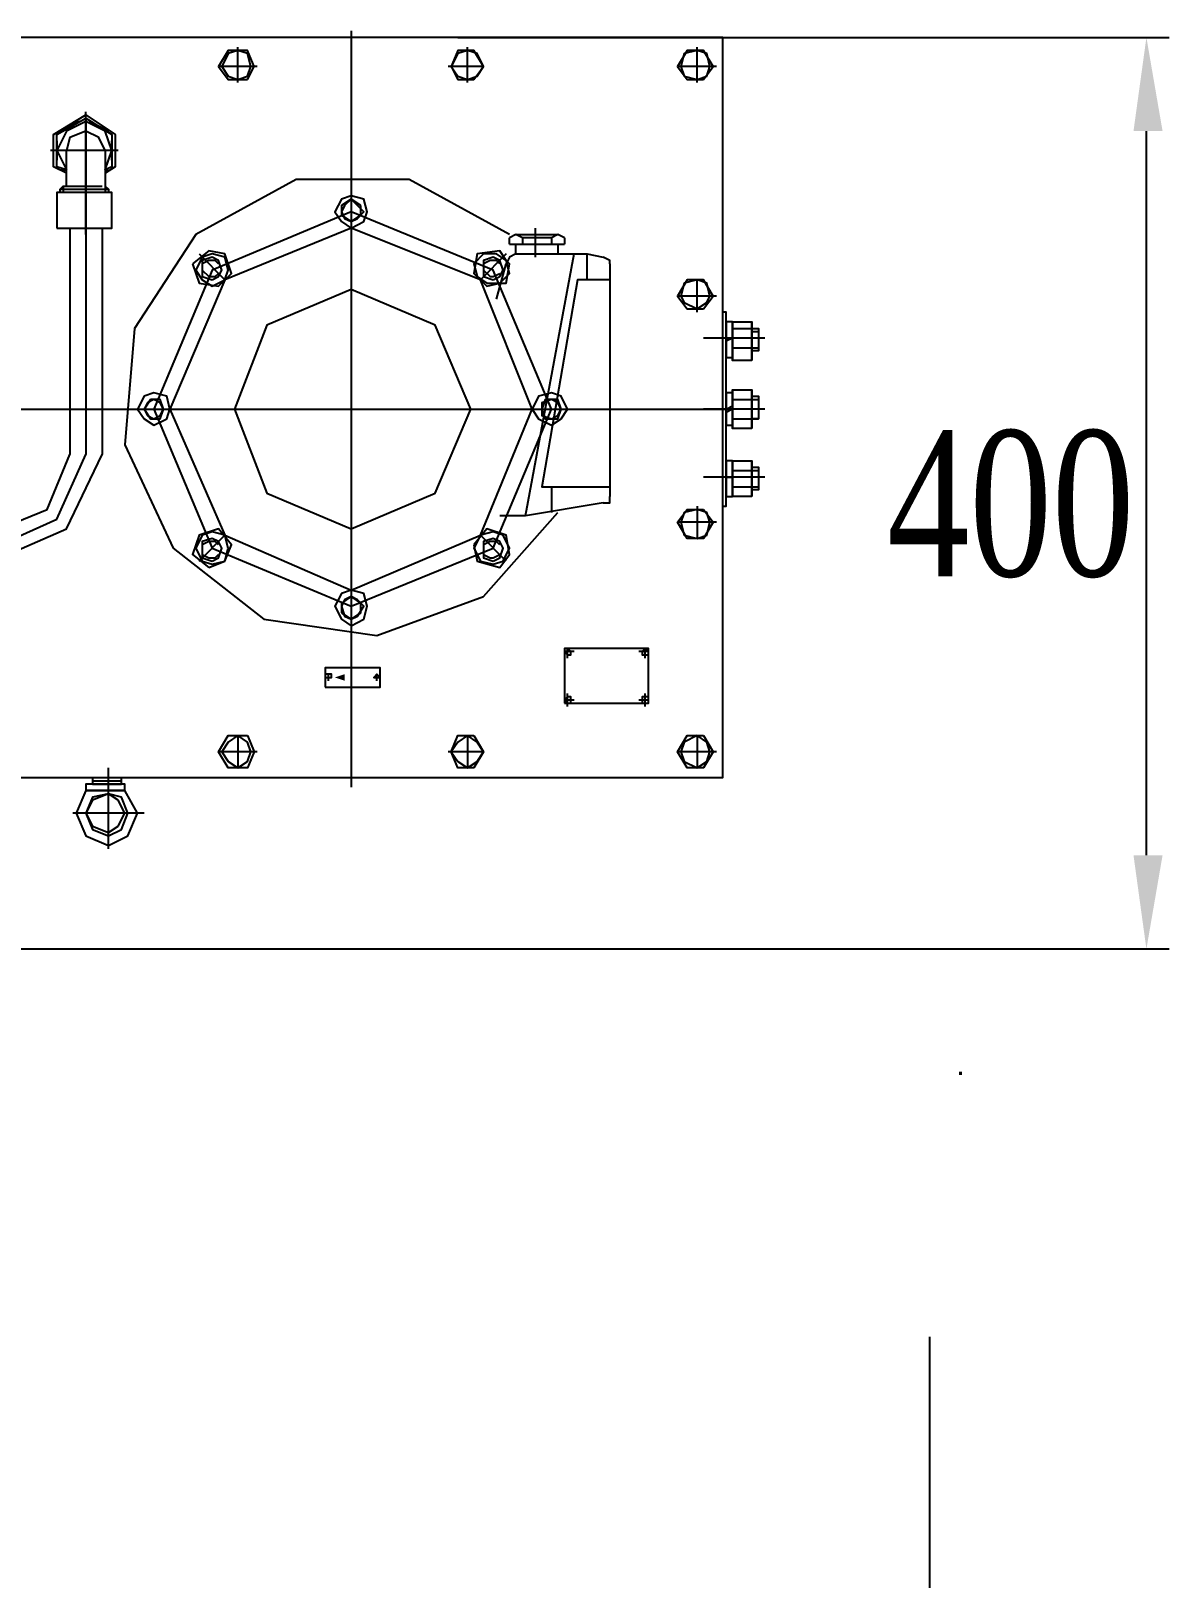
# Model space of a CAD drawing. Header units: inches. Extents: x -65 to 4788, y -4676 to 3369.
# Drawn here: x 2504 to 3065, y -1722 to -959 of the extents above; entities that cross this region are included whole.
import ezdxf

# ---------------------------------------------------------------- set-up
doc = ezdxf.new("R2010")
doc.units = ezdxf.units.IN
doc.header["$MEASUREMENT"] = 0
doc.layers.get('0').update_dxf_attribs({"color": 250, "linetype": 'CONTINUOUS', "lineweight": 100})
doc.styles.get("Standard").update_dxf_attribs({"font": 'times.ttf', "width": 0.75})

msp = doc.modelspace()

# ---------------------------------------------------------------- hatches: boundary and pattern name
at = {"lineweight": -2}
for points in [[(3047.21, -1008.14), (3061.55, -1008.14), (3053.58, -961.92)], [(2653.53, -1277.5), (2658.31, -1275.91), (2658.31, -1279.1)], [(3047.21, -1365.17), (3061.55, -1365.17), (3053.58, -1411.39)], [(2961.14, -1473.55), (2962.73, -1473.55), (2962.73, -1471.95), (2961.14, -1471.95)]]:
    msp.add_hatch(color=0, dxfattribs=at).paths.add_polyline_path(points)

# ---------------------------------------------------------------- linework, layer by layer
at = {"color": 0, "lineweight": -2}
for points in [[(2661.49, -958.73), (2661.49, -1331.69)], [(2424.01, -1326.91), (2844.79, -1326.91), (2844.79, -961.92), (2239.12, -961.92), (2239.12, -1020.89)], [(2610.49, -982.64), (2613.68, -976.26), (2610.49, -968.3), (2600.93, -968.3), (2596.15, -976.26), (2600.93, -982.64), (2610.49, -982.64)], [(2605.71, -982.64), (2610.49, -981.05), (2612.09, -976.26), (2610.49, -969.89), (2605.71, -968.3), (2600.93, -969.89), (2597.74, -976.26), (2600.93, -981.05), (2605.71, -982.64)], [(2605.71, -984.23), (2605.71, -966.7)], [(2722.06, -982.64), (2726.84, -976.26), (2722.06, -968.3), (2714.09, -968.3), (2710.9, -976.26), (2714.09, -982.64), (2722.06, -982.64)], [(2718.87, -982.64), (2723.66, -981.05), (2726.84, -976.26), (2723.66, -969.89), (2718.87, -968.3), (2714.09, -969.89), (2710.9, -976.26), (2714.09, -981.05), (2718.87, -982.64)], [(2714.09, -961.92), (3064.74, -961.92)], [(2714.09, -961.92), (2714.09, -961.92)], [(2718.87, -984.23), (2718.87, -966.7)], [(2835.23, -982.64), (2840.01, -976.26), (2835.23, -968.3), (2827.26, -968.3), (2822.47, -976.26), (2827.26, -982.64), (2835.23, -982.64)], [(2832.04, -982.64), (2836.82, -981.05), (2838.41, -976.26), (2836.82, -969.89), (2832.04, -968.3), (2825.66, -969.89), (2824.07, -976.26), (2825.66, -981.05), (2832.04, -982.64)], [(2832.04, -984.23), (2832.04, -966.7)], [(3053.58, -961.92), (3055.18, -961.92)], [(2615.27, -976.26), (2596.15, -976.26)], [(2726.84, -976.26), (2709.31, -976.26)], [(2841.6, -976.26), (2822.47, -976.26)], [(2530.8, -1059.15), (2530.8, -998.58)], [(2521.24, -1028.86), (2514.86, -1025.67), (2514.86, -1009.74), (2530.8, -1000.17), (2545.14, -1009.74), (2545.14, -1025.67), (2540.36, -1028.86)], [(2521.24, -1027.27), (2516.45, -1025.67), (2516.45, -1009.74), (2530.8, -1001.77), (2543.55, -1009.74), (2543.55, -1025.67), (2540.36, -1027.27)], [(2540.36, -1027.27), (2543.55, -1017.7), (2540.36, -1008.14), (2530.8, -1003.36), (2521.24, -1008.14), (2516.45, -1017.7), (2521.24, -1027.27)], [(2527.61, -1003.36), (2518.05, -1008.14)], [(2530.8, -1001.77), (2530.8, -1167.53)], [(2541.96, -1008.14), (2532.39, -1003.36)], [(2516.45, -1012.92), (2516.45, -1022.49)], [(2540.36, -1017.7), (2537.17, -1011.33), (2530.8, -1008.14), (2522.83, -1011.33), (2521.24, -1017.7)], [(2543.55, -1022.49), (2543.55, -1012.92)], [(3053.58, -1365.17), (3053.58, -1008.14)], [(2546.74, -1017.7), (2513.27, -1017.7)], [(2518.05, -1038.43), (2518.05, -1036.83), (2519.64, -1035.24), (2521.24, -1035.24), (2521.24, -1017.7)], [(2540.36, -1017.7), (2540.36, -1035.24), (2541.96, -1036.83), (2541.96, -1038.43)], [(2518.05, -1027.27), (2521.24, -1027.27)], [(2540.36, -1027.27), (2541.96, -1027.27)], [(2518.05, -1036.83), (2541.96, -1036.83)], [(2519.64, -1035.24), (2519.64, -1038.43)], [(2521.24, -1035.24), (2538.77, -1035.24)], [(2540.36, -1035.24), (2540.36, -1038.43)], [(2739.59, -1059.15), (2690.18, -1032.05), (2634.4, -1032.05), (2584.99, -1059.15), (2554.71, -1105.37), (2549.92, -1162.75), (2573.83, -1213.75), (2618.46, -1248.81), (2674.25, -1256.78), (2726.84, -1237.66), (2763.5, -1196.22)], [(2543.55, -1038.43), (2516.45, -1038.43)], [(2516.45, -1055.96), (2543.55, -1055.96), (2543.55, -1038.43), (2516.45, -1038.43), (2516.45, -1055.96)], [(2530.8, -1055.96), (2530.8, -1038.43)], [(2661.49, -1055.96), (2667.87, -1052.77), (2669.46, -1047.99), (2667.87, -1041.61), (2661.49, -1040.02), (2656.71, -1041.61), (2653.53, -1047.99), (2656.71, -1052.77), (2661.49, -1055.96)], [(2661.49, -1041.61), (2656.71, -1044.8), (2656.71, -1049.58), (2661.49, -1052.77), (2666.28, -1049.58), (2666.28, -1044.8)], [(2661.49, -1052.77), (2664.68, -1051.18), (2667.87, -1047.99), (2664.68, -1044.8), (2661.49, -1041.61), (2658.31, -1044.8), (2656.71, -1047.99), (2658.31, -1051.18), (2661.49, -1052.77)], [(2666.28, -1044.8), (2661.49, -1041.61)], [(2661.49, -1242.44), (2731.62, -1213.75), (2760.31, -1145.21), (2731.62, -1076.68), (2661.49, -1047.99), (2592.96, -1076.68), (2564.27, -1145.21), (2592.96, -1213.75), (2661.49, -1242.44)], [(2516.45, -1055.96), (2530.8, -1055.96)], [(2522.83, -1055.96), (2522.83, -1167.53)], [(2530.8, -1055.96), (2543.55, -1055.96)], [(2538.77, -1055.96), (2538.77, -1167.53)], [(2661.49, -1234.47), (2725.25, -1207.37), (2750.75, -1145.21), (2725.25, -1081.46), (2661.49, -1055.96), (2599.33, -1081.46), (2572.24, -1145.21), (2599.33, -1207.37), (2661.49, -1234.47)], [(2745.97, -1060.74), (2742.78, -1059.15), (2739.59, -1060.74)], [(2742.78, -1059.15), (2763.5, -1059.15)], [(2752.34, -1055.96), (2752.34, -1070.3)], [(2766.69, -1060.74), (2763.5, -1059.15), (2760.31, -1060.74)], [(2583.4, -1073.49), (2586.58, -1083.05), (2596.15, -1084.65), (2602.52, -1078.27), (2599.33, -1068.71), (2591.37, -1067.11), (2583.4, -1073.49)], [(2738, -1071.9), (2734.81, -1067.11), (2723.66, -1068.71), (2722.06, -1078.27), (2728.44, -1084.65), (2734.81, -1083.05)], [(2739.59, -1063.93), (2739.59, -1060.74)], [(2739.59, -1063.93), (2766.69, -1063.93)], [(2742.78, -1068.71), (2742.78, -1063.93)], [(2760.31, -1060.74), (2745.97, -1060.74)], [(2745.97, -1060.74), (2745.97, -1063.93)], [(2760.31, -1060.74), (2760.31, -1063.93)], [(2763.5, -1063.93), (2763.5, -1068.71)], [(2766.69, -1060.74), (2766.69, -1063.93)], [(2592.96, -1084.65), (2599.33, -1081.46), (2600.93, -1076.68), (2599.33, -1070.3), (2592.96, -1068.71), (2588.18, -1070.3), (2584.99, -1076.68), (2588.18, -1081.46), (2592.96, -1084.65)], [(2586.58, -1068.71), (2599.33, -1081.46)], [(2592.96, -1081.46), (2596.15, -1079.87), (2597.74, -1076.68), (2596.15, -1071.9), (2592.96, -1070.3), (2588.18, -1071.9), (2588.18, -1076.68), (2588.18, -1079.87), (2592.96, -1081.46)], [(2596.15, -1073.49), (2594.55, -1071.9), (2591.37, -1071.9), (2588.18, -1073.49), (2588.18, -1076.68), (2591.37, -1079.87), (2594.55, -1079.87), (2596.15, -1078.27)], [(2738, -1071.9), (2733.22, -1068.71), (2726.84, -1068.71), (2722.06, -1073.49), (2723.66, -1079.87), (2728.44, -1083.05), (2734.81, -1083.05)], [(2738, -1068.71), (2725.25, -1081.46)], [(2731.62, -1081.46), (2734.81, -1079.87), (2736.41, -1076.68), (2734.81, -1071.9), (2731.62, -1070.3), (2726.84, -1071.9), (2726.84, -1076.68), (2726.84, -1079.87), (2731.62, -1081.46)], [(2734.81, -1073.49), (2733.22, -1071.9), (2730.03, -1071.9), (2726.84, -1073.49), (2726.84, -1076.68), (2730.03, -1079.87), (2731.62, -1079.87), (2734.81, -1078.27)], [(2733.22, -1091.02), (2738, -1073.49)], [(2734.81, -1083.05), (2738, -1083.05), (2739.59, -1073.49), (2738, -1071.9)], [(2734.81, -1083.05), (2739.59, -1078.27), (2738, -1071.9)], [(2742.78, -1068.71), (2739.59, -1070.3), (2738, -1073.49)], [(2742.78, -1068.71), (2777.85, -1068.71), (2785.82, -1070.3)], [(2747.56, -1197.81), (2771.47, -1068.71)], [(2777.85, -1081.46), (2777.85, -1068.71)], [(2789, -1073.49), (2789, -1071.9), (2785.82, -1070.3)], [(2789, -1073.49), (2789, -1188.25)], [(2789, -1081.46), (2773.06, -1081.46), (2755.53, -1183.47), (2789, -1183.47)], [(2835.23, -1095.8), (2840.01, -1089.43), (2835.23, -1081.46), (2827.26, -1081.46), (2822.47, -1089.43), (2827.26, -1095.8), (2835.23, -1095.8)], [(2832.04, -1095.8), (2836.82, -1092.62), (2838.41, -1089.43), (2836.82, -1083.05), (2832.04, -1081.46), (2825.66, -1083.05), (2824.07, -1089.43), (2825.66, -1092.62), (2832.04, -1095.8)], [(2832.04, -1097.4), (2832.04, -1081.46)], [(2661.49, -1204.19), (2702.94, -1186.65), (2720.47, -1145.21), (2702.94, -1103.77), (2661.49, -1086.24), (2620.05, -1103.77), (2604.12, -1145.21), (2620.05, -1186.65), (2661.49, -1204.19)], [(2841.6, -1089.43), (2822.47, -1089.43)], [(2844.79, -1193.03), (2846.38, -1193.03), (2846.38, -1097.4), (2844.79, -1097.4)], [(2846.38, -1119.71), (2849.57, -1119.71), (2849.57, -1102.18), (2846.38, -1102.18), (2846.38, -1119.71)], [(2849.57, -1102.18), (2849.57, -1121.31)], [(2859.13, -1121.31), (2849.57, -1121.31), (2849.57, -1119.71), (2849.57, -1102.18), (2849.57, -1102.18), (2859.13, -1102.18), (2859.13, -1121.31)], [(2849.57, -1105.37), (2859.13, -1105.37)], [(2859.13, -1105.37), (2859.13, -1102.18)], [(2859.13, -1114.93), (2859.13, -1105.37)], [(2859.13, -1105.37), (2862.32, -1105.37), (2862.32, -1106.96), (2862.32, -1114.93), (2862.32, -1116.52), (2859.13, -1116.52)], [(2862.32, -1105.37), (2862.32, -1116.52)], [(2865.51, -1110.15), (2835.23, -1110.15)], [(2849.57, -1110.15), (2846.38, -1111.74)], [(2846.38, -1110.15), (2849.57, -1110.15)], [(2859.13, -1106.96), (2862.32, -1106.96)], [(2849.57, -1114.93), (2859.13, -1114.93)], [(2859.13, -1121.31), (2859.13, -1114.93)], [(2859.13, -1114.93), (2862.32, -1114.93)], [(2859.13, -1154.78), (2849.57, -1154.78), (2849.57, -1153.18), (2849.57, -1137.24), (2849.57, -1135.65), (2859.13, -1135.65), (2859.13, -1154.78)], [(2849.57, -1135.65), (2849.57, -1154.78)], [(2859.13, -1140.43), (2859.13, -1135.65)], [(2564.27, -1153.18), (2570.65, -1149.99), (2572.24, -1145.21), (2570.65, -1138.84), (2564.27, -1137.24), (2559.49, -1138.84), (2556.3, -1145.21), (2559.49, -1149.99), (2564.27, -1153.18)], [(2564.27, -1149.99), (2567.46, -1148.4), (2569.05, -1145.21), (2567.46, -1142.03), (2564.27, -1140.43), (2561.08, -1142.03), (2559.49, -1145.21), (2561.08, -1148.4), (2564.27, -1149.99)], [(2559.49, -1145.21), (2562.68, -1149.99), (2567.46, -1149.99), (2569.05, -1145.21), (2567.46, -1140.43), (2562.68, -1140.43)], [(2562.68, -1140.43), (2559.49, -1145.21)], [(2760.31, -1153.18), (2765.1, -1149.99), (2768.28, -1145.21), (2765.1, -1138.84), (2760.31, -1137.24), (2753.94, -1138.84), (2750.75, -1145.21), (2753.94, -1149.99), (2760.31, -1153.18)], [(2765.1, -1145.21), (2763.5, -1140.43), (2757.13, -1140.43), (2755.53, -1145.21), (2757.13, -1149.99), (2763.5, -1149.99)], [(2760.31, -1149.99), (2763.5, -1148.4), (2765.1, -1145.21), (2763.5, -1142.03), (2760.31, -1140.43), (2755.53, -1142.03), (2755.53, -1145.21), (2755.53, -1148.4), (2760.31, -1149.99)], [(2846.38, -1153.18), (2849.57, -1153.18), (2849.57, -1137.24), (2846.38, -1137.24), (2846.38, -1153.18)], [(2846.38, -1145.21), (2849.57, -1143.62)], [(2849.57, -1140.43), (2859.13, -1140.43)], [(2859.13, -1138.84), (2862.32, -1138.84), (2862.32, -1142.03), (2862.32, -1149.99), (2862.32, -1149.99), (2859.13, -1149.99)], [(2859.13, -1140.43), (2862.32, -1140.43)], [(2859.13, -1149.99), (2859.13, -1140.43)], [(2862.32, -1138.84), (2862.32, -1149.99)], [(2232.75, -1145.21), (2849.57, -1145.21)], [(2763.5, -1149.99), (2765.1, -1145.21)], [(2865.51, -1145.21), (2835.23, -1145.21)], [(2849.57, -1145.21), (2846.38, -1146.81)], [(2849.57, -1149.99), (2859.13, -1149.99)], [(2859.13, -1149.99), (2862.32, -1149.99)], [(2859.13, -1154.78), (2859.13, -1149.99)], [(2484.58, -1205.78), (2511.67, -1194.62), (2522.83, -1167.53)], [(2484.58, -1220.12), (2521.24, -1204.19), (2538.77, -1167.53)], [(2484.58, -1213.75), (2516.45, -1199.4), (2530.8, -1167.53)], [(2846.38, -1188.25), (2849.57, -1188.25), (2849.57, -1170.72), (2846.38, -1170.72), (2846.38, -1188.25)], [(2859.13, -1188.25), (2849.57, -1188.25), (2849.57, -1188.25), (2849.57, -1170.72), (2849.57, -1170.72), (2859.13, -1170.72), (2859.13, -1188.25)], [(2849.57, -1170.72), (2849.57, -1188.25)], [(2859.13, -1175.5), (2859.13, -1170.72)], [(2859.13, -1173.9), (2862.32, -1173.9), (2862.32, -1175.5), (2862.32, -1183.47), (2862.32, -1185.06), (2859.13, -1185.06)], [(2862.32, -1173.9), (2862.32, -1185.06)], [(2865.51, -1178.68), (2835.23, -1178.68)], [(2846.38, -1178.68), (2849.57, -1178.68)], [(2849.57, -1178.68), (2846.38, -1178.68)], [(2849.57, -1175.5), (2859.13, -1175.5)], [(2859.13, -1175.5), (2862.32, -1175.5)], [(2859.13, -1183.47), (2859.13, -1175.5)], [(2760.31, -1183.47), (2760.31, -1196.22)], [(2785.82, -1191.44), (2789, -1191.44), (2789, -1188.25)], [(2849.57, -1183.47), (2859.13, -1183.47)], [(2859.13, -1183.47), (2862.32, -1183.47)], [(2859.13, -1188.25), (2859.13, -1183.47)], [(2785.82, -1191.44), (2747.56, -1197.81), (2734.81, -1197.81)], [(2835.23, -1194.62), (2840.01, -1201), (2835.23, -1208.97), (2827.26, -1208.97), (2822.47, -1201), (2827.26, -1194.62), (2835.23, -1194.62)], [(2832.04, -1208.97), (2836.82, -1207.37), (2838.41, -1201), (2836.82, -1196.22), (2832.04, -1194.62), (2825.66, -1196.22), (2824.07, -1201), (2825.66, -1207.37), (2832.04, -1208.97)], [(2832.04, -1193.03), (2832.04, -1208.97)], [(2591.37, -1223.31), (2599.33, -1220.12), (2602.52, -1212.16), (2596.15, -1204.19), (2586.58, -1207.37), (2583.4, -1216.94), (2591.37, -1223.31)], [(2722.06, -1212.16), (2723.66, -1220.12), (2734.81, -1223.31), (2739.59, -1216.94), (2738, -1207.37), (2728.44, -1204.19), (2722.06, -1212.16)], [(2841.6, -1201), (2822.47, -1201)], [(2592.96, -1221.72), (2599.33, -1220.12), (2600.93, -1213.75), (2599.33, -1207.37), (2592.96, -1205.78), (2588.18, -1207.37), (2584.99, -1213.75), (2588.18, -1220.12), (2592.96, -1221.72)], [(2586.58, -1220.12), (2599.33, -1207.37)], [(2592.96, -1220.12), (2596.15, -1218.53), (2597.74, -1213.75), (2596.15, -1210.56), (2592.96, -1208.97), (2588.18, -1210.56), (2588.18, -1213.75), (2588.18, -1218.53), (2592.96, -1220.12)], [(2596.15, -1212.16), (2594.55, -1210.56), (2591.37, -1210.56), (2588.18, -1212.16), (2588.18, -1216.94), (2591.37, -1218.53), (2594.55, -1218.53), (2596.15, -1216.94)], [(2731.62, -1221.72), (2736.41, -1220.12), (2739.59, -1213.75), (2736.41, -1207.37), (2731.62, -1205.78), (2725.25, -1207.37), (2722.06, -1213.75), (2725.25, -1220.12), (2731.62, -1221.72)], [(2738, -1220.12), (2725.25, -1207.37)], [(2731.62, -1220.12), (2734.81, -1218.53), (2736.41, -1213.75), (2734.81, -1210.56), (2731.62, -1208.97), (2726.84, -1210.56), (2726.84, -1213.75), (2726.84, -1218.53), (2731.62, -1220.12)], [(2734.81, -1212.16), (2733.22, -1210.56), (2730.03, -1210.56), (2726.84, -1212.16), (2726.84, -1216.94), (2730.03, -1218.53), (2731.62, -1218.53), (2734.81, -1216.94)], [(2661.49, -1252), (2667.87, -1248.81), (2669.46, -1242.44), (2667.87, -1236.06), (2661.49, -1234.47), (2656.71, -1236.06), (2653.53, -1242.44), (2656.71, -1248.81), (2661.49, -1252)], [(2661.49, -1248.81), (2666.28, -1245.63), (2666.28, -1240.84), (2661.49, -1237.66), (2656.71, -1240.84), (2656.71, -1245.63)], [(2661.49, -1248.81), (2664.68, -1247.22), (2667.87, -1242.44), (2664.68, -1239.25), (2661.49, -1237.66), (2658.31, -1239.25), (2656.71, -1242.44), (2658.31, -1247.22), (2661.49, -1248.81)], [(2656.71, -1245.63), (2661.49, -1248.81)], [(2768.28, -1266.35), (2769.88, -1266.35), (2769.88, -1264.75), (2768.28, -1263.16), (2768.28, -1264.75), (2766.69, -1264.75), (2768.28, -1266.35), (2768.28, -1266.35)], [(2766.69, -1290.25), (2808.13, -1290.25), (2808.13, -1263.16), (2766.69, -1263.16), (2766.69, -1290.25)], [(2771.47, -1264.75), (2766.69, -1264.75)], [(2768.28, -1267.94), (2768.28, -1263.16)], [(2808.13, -1264.75), (2803.35, -1264.75)], [(2806.54, -1266.35), (2808.13, -1266.35), (2808.13, -1264.75), (2806.54, -1263.16), (2804.94, -1264.75), (2804.94, -1266.35), (2806.54, -1266.35)], [(2806.54, -1267.94), (2806.54, -1263.16)], [(2648.74, -1282.29), (2675.84, -1282.29), (2675.84, -1272.72), (2648.74, -1272.72), (2648.74, -1282.29)], [(2650.34, -1277.5), (2651.93, -1277.5), (2651.93, -1275.91), (2648.74, -1275.91), (2648.74, -1277.5), (2650.34, -1277.5)], [(2648.74, -1277.5), (2651.93, -1277.5)], [(2650.34, -1279.1), (2650.34, -1275.91)], [(2674.25, -1277.5), (2674.25, -1277.5), (2675.84, -1277.5), (2674.25, -1275.91), (2674.25, -1275.91), (2674.25, -1275.91), (2672.65, -1277.5), (2674.25, -1277.5), (2674.25, -1277.5)], [(2672.65, -1277.5), (2675.84, -1277.5)], [(2674.25, -1279.1), (2674.25, -1275.91)], [(2768.28, -1290.25), (2769.88, -1290.25), (2769.88, -1287.07), (2768.28, -1287.07), (2766.69, -1288.66), (2768.28, -1290.25), (2768.28, -1290.25)], [(2771.47, -1288.66), (2766.69, -1288.66)], [(2768.28, -1291.85), (2768.28, -1285.47)], [(2808.13, -1288.66), (2803.35, -1288.66)], [(2806.54, -1290.25), (2808.13, -1290.25), (2808.13, -1287.07), (2804.94, -1287.07), (2804.94, -1290.25), (2806.54, -1290.25)], [(2806.54, -1291.85), (2806.54, -1285.47)], [(2610.49, -1306.19), (2613.68, -1314.16), (2610.49, -1322.13), (2600.93, -1322.13), (2596.15, -1314.16), (2600.93, -1306.19), (2610.49, -1306.19)], [(2605.71, -1322.13), (2610.49, -1318.94), (2612.09, -1314.16), (2610.49, -1309.38), (2605.71, -1306.19), (2600.93, -1309.38), (2597.74, -1314.16), (2600.93, -1318.94), (2605.71, -1322.13)], [(2605.71, -1306.19), (2605.71, -1322.13)], [(2718.87, -1322.13), (2723.66, -1318.94), (2726.84, -1314.16), (2723.66, -1309.38), (2718.87, -1306.19), (2714.09, -1309.38), (2710.9, -1314.16), (2714.09, -1318.94), (2718.87, -1322.13)], [(2722.06, -1306.19), (2726.84, -1314.16), (2722.06, -1322.13), (2714.09, -1322.13), (2710.9, -1314.16), (2714.09, -1306.19), (2722.06, -1306.19)], [(2718.87, -1306.19), (2718.87, -1322.13)], [(2835.23, -1306.19), (2840.01, -1314.16), (2835.23, -1322.13), (2827.26, -1322.13), (2822.47, -1314.16), (2827.26, -1306.19), (2835.23, -1306.19)], [(2832.04, -1322.13), (2836.82, -1318.94), (2838.41, -1314.16), (2836.82, -1309.38), (2832.04, -1306.19), (2825.66, -1309.38), (2824.07, -1314.16), (2825.66, -1318.94), (2832.04, -1322.13)], [(2832.04, -1306.19), (2832.04, -1322.13)], [(2615.27, -1314.16), (2596.15, -1314.16)], [(2726.84, -1314.16), (2709.31, -1314.16)], [(2841.6, -1314.16), (2822.47, -1314.16)], [(2533.99, -1326.91), (2533.99, -1330.1), (2548.33, -1330.1), (2548.33, -1326.91)], [(2541.96, -1361.98), (2541.96, -1322.13)], [(2541.96, -1328.51), (2541.96, -1326.91)], [(2530.8, -1333.29), (2526.02, -1344.45), (2530.8, -1355.6), (2541.96, -1360.38), (2551.52, -1355.6), (2556.3, -1344.45), (2549.92, -1333.29)], [(2530.8, -1333.29), (2549.92, -1333.29), (2549.92, -1330.1), (2530.8, -1330.1), (2530.8, -1333.29)], [(2549.92, -1333.29), (2530.8, -1333.29)], [(2541.96, -1355.6), (2548.33, -1352.41), (2551.52, -1344.45), (2548.33, -1336.48), (2541.96, -1334.88), (2533.99, -1336.48), (2530.8, -1344.45), (2533.99, -1352.41), (2541.96, -1355.6)], [(2541.96, -1354.01), (2546.74, -1350.82), (2549.92, -1344.45), (2546.74, -1338.07), (2541.96, -1334.88), (2533.99, -1338.07), (2530.8, -1344.45), (2533.99, -1350.82), (2541.96, -1354.01)], [(2533.99, -1328.51), (2548.33, -1328.51)], [(2559.49, -1344.45), (2524.42, -1344.45)], [(2484.58, -1411.39), (3064.74, -1411.39)], [(2946.8, -1848.1), (2946.8, -1602.65)]]:
    msp.add_lwpolyline(points, dxfattribs=at)

# ---------------------------------------------------------------- texts
at = {"color": 0, "lineweight": -2, "insert": (2925.75, -1155.85), "char_height": 71.724, "width": 26.6774, "attachment_point": 1}
msp.add_mtext('400', dxfattribs=at)

doc.saveas('drawing.dxf')
